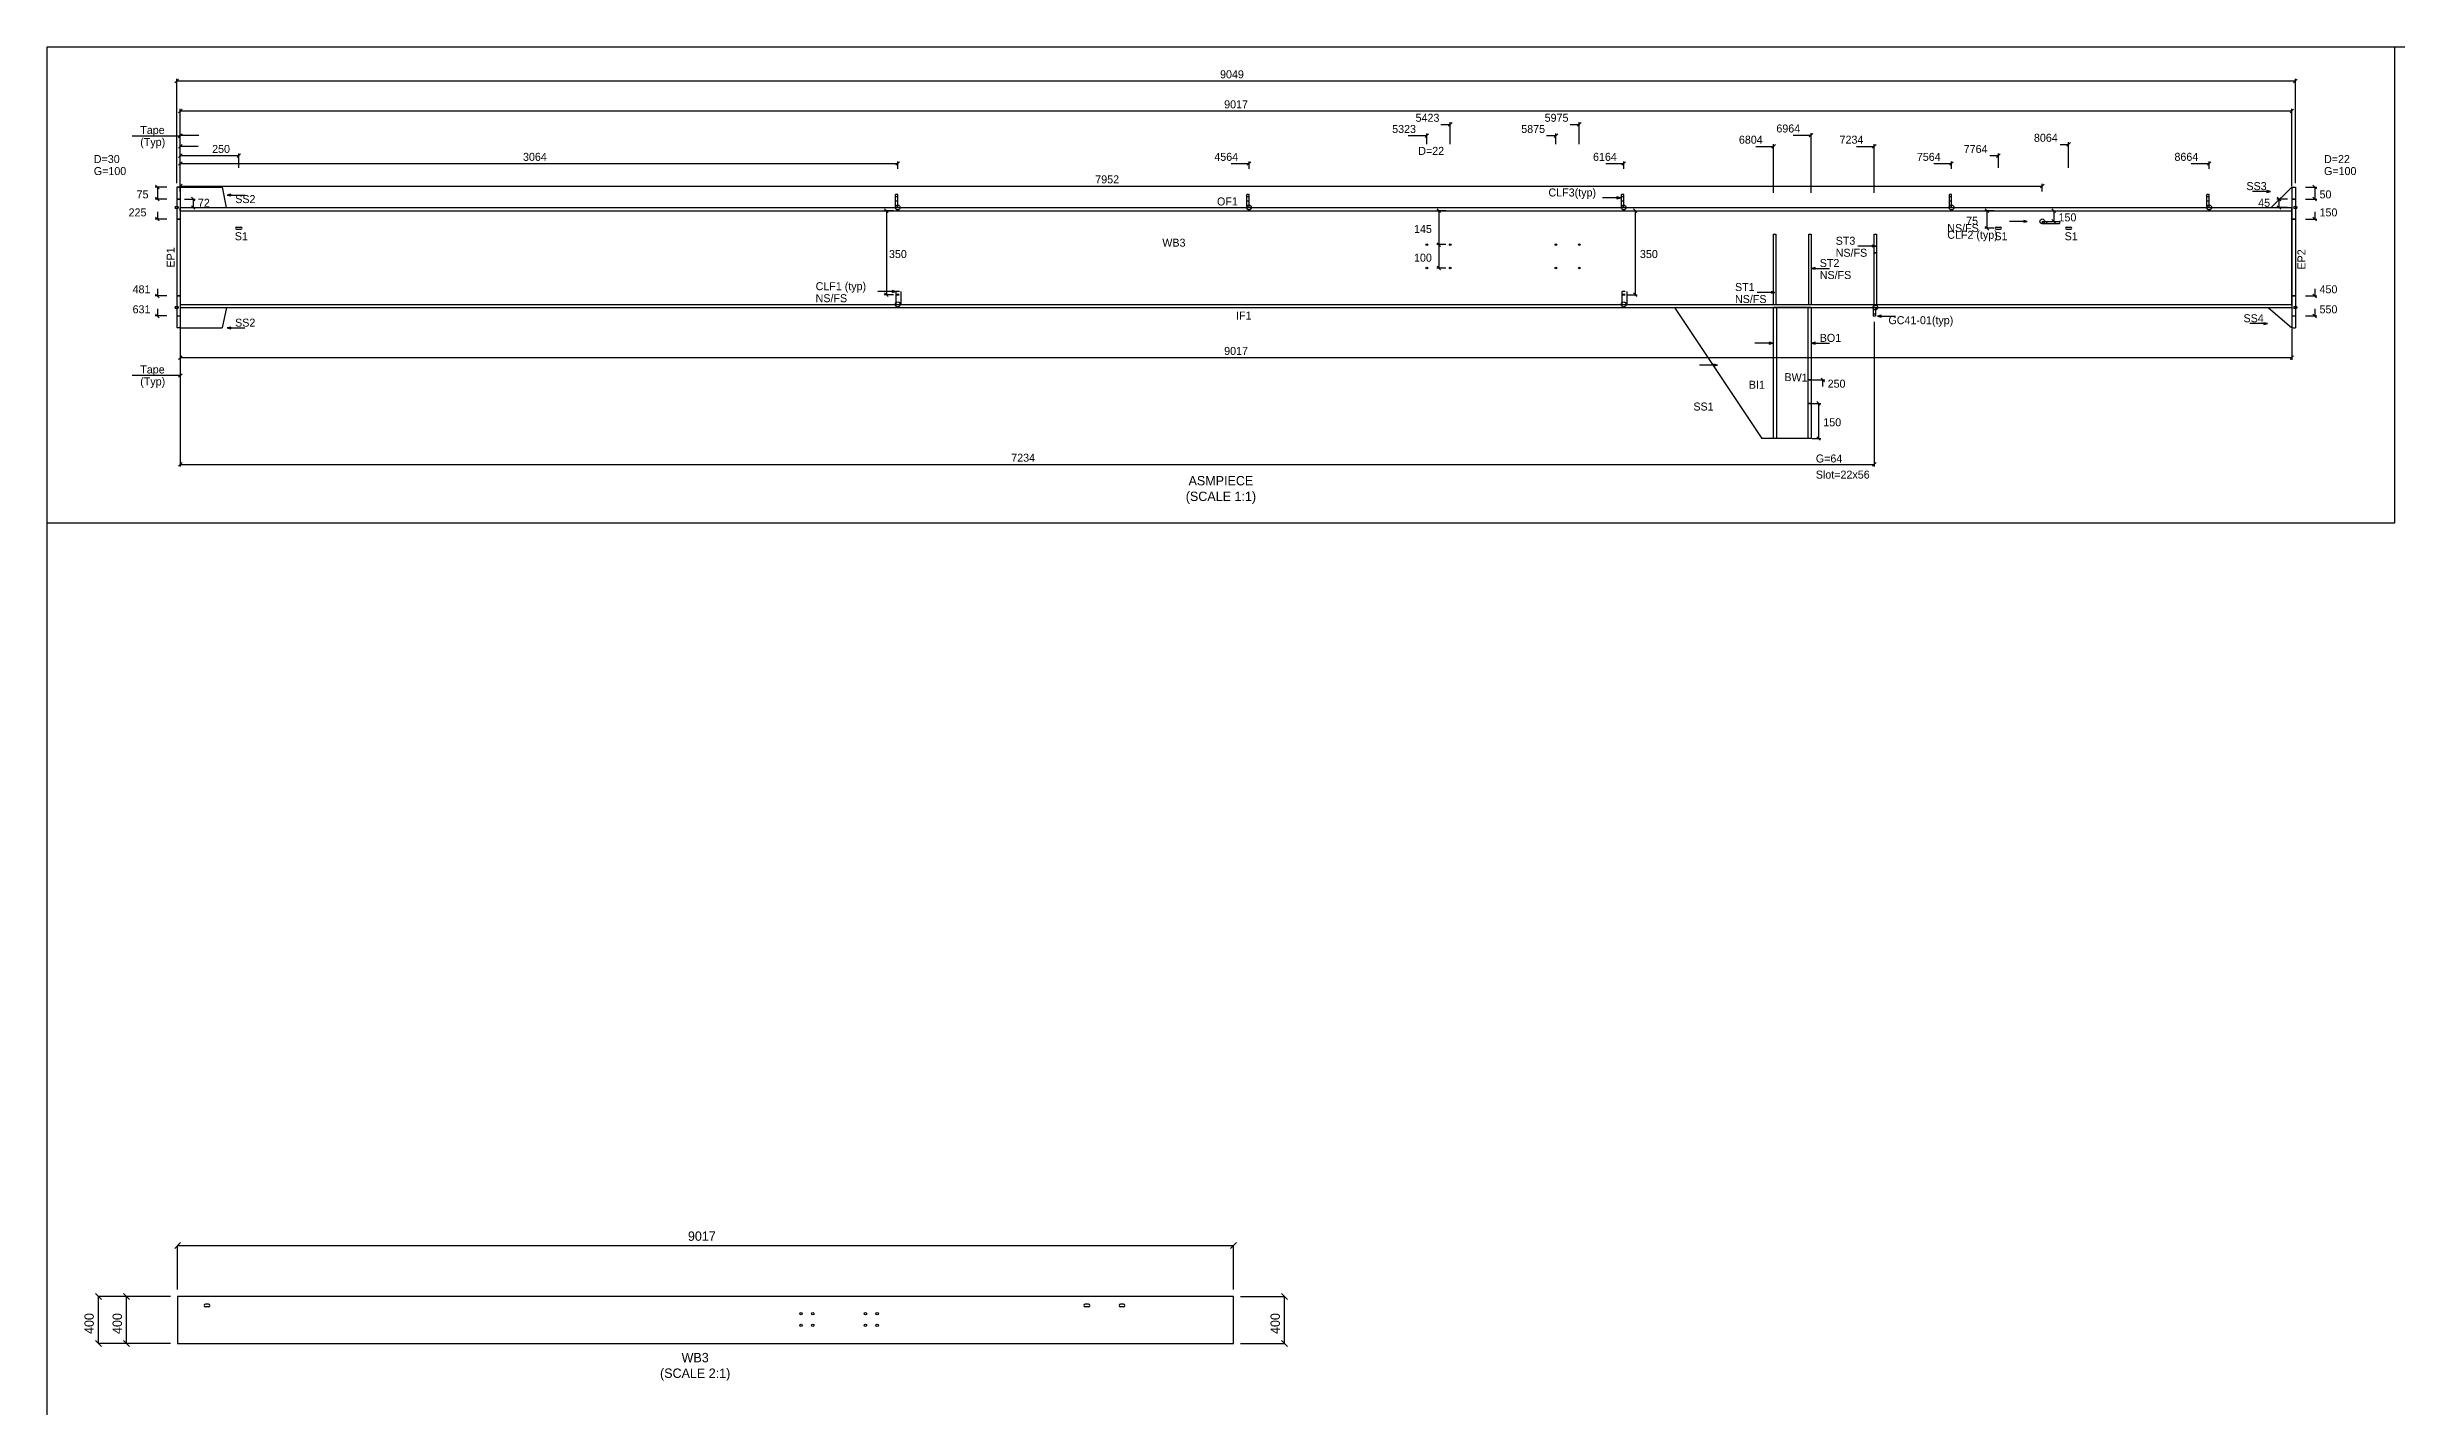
# Model space of a CAD drawing. Header units: metres. Extents: x 0 to 15272, y 0 to 10800.
# Drawn here: x 0 to 10031, y 4998 to 10800 of the extents above; entities that cross this region are included whole.
import ezdxf

# ---------------------------------------------------------------- set-up
doc = ezdxf.new("R2010")
doc.units = ezdxf.units.M
doc.linetypes.add('CONTIN', pattern=[0])
doc.linetypes.add('DASHED', pattern=[0])
for name, color, linetype in [('1', 7, 'CONTIN'), ('11', 7, 'CONTIN'), ('12', 2, 'CONTIN'), ('13', 2, 'CONTIN'), ('15', 6, 'CONTIN'), ('2', 7, 'CONTIN'), ('21', 7, 'CONTIN'), ('3', 1, 'CONTIN'), ('4', 1, 'CONTIN'), ('5', 7, 'CONTIN'), ('6', 4, 'CONTIN'), ('7', 3, 'DASHED'), ('9', 7, 'CONTIN')]:
    doc.layers.add(name, color=color, linetype=linetype)
doc.styles.add('SIMPLEX', font='txt')

# ---------------------------------------------------------------- blocks, each defined once
blk = doc.blocks.new('SLOTTD')
at = {"layer": '6'}
for p, q in [((-25.4, 12.7), (25.4, 12.7)), ((-25.4, -12.7), (25.4, -12.7))]:
    blk.add_line(p, q, dxfattribs=at)
for centre, start, end in [((-25.4, 0), 90, 270), ((25.4, 0), 270, 90)]:
    blk.add_arc(centre, 12.7, start, end, dxfattribs=at)
blk = doc.blocks.new('CIRCLE')
at = {"layer": '1'}
blk.add_circle((0, 0), 10.2, dxfattribs=at)
blk = doc.blocks.new('ARROW')
at = {"layer": '2'}
blk.add_line((-0.635, -0.635), (0.635, 0.635), dxfattribs=at)
blk = doc.blocks.new('FLGHOL')
at = {"layer": '6'}
blk.add_solid([(-6.35, 0), (6.35, 0), (-6.35, 25.4), (6.35, 25.4)], dxfattribs=at)
blk = doc.blocks.new('WEBCLP2')
at = {"layer": '13'}
for p, q in [((-12.7, 0), (-12.7, 203.2)), ((-12.7, 203.2), (12.7, 203.2)), ((-12.7, 0), (12.7, 0)), ((12.7, 0), (12.7, 203.2))]:
    blk.add_line(p, q, dxfattribs=at)
at = {"layer": '6'}
for points in [[(-12.7, 144.78), (12.7, 144.78), (-12.7, 160.02), (12.7, 160.02)], [(-12.7, 43.18), (12.7, 43.18), (-12.7, 58.42), (12.7, 58.42)]]:
    blk.add_solid(points, dxfattribs=at)
blk = doc.blocks.new('ARROWP')
for p, q in [((0, 0), (-1.27, 0.318)), ((-1.27, 0.318), (-1.27, -0.318)), ((-1.27, -0.318), (0, 0))]:
    blk.add_line(p, q)
blk = doc.blocks.new('GRTCLPB')
at = {"layer": '13'}
for p, q in [((-12.7, 0), (-12.7, 152.4)), ((-12.7, 152.4), (12.7, 152.4)), ((-12.7, 0), (12.7, 0)), ((12.7, 0), (12.7, 152.4))]:
    blk.add_line(p, q, dxfattribs=at)
at = {"layer": '6'}
for points in [[(-12.7, 119.38), (12.7, 119.38), (-12.7, 134.62), (12.7, 134.62)], [(-12.7, 68.58), (12.7, 68.58), (-12.7, 83.82), (12.7, 83.82)]]:
    blk.add_solid(points, dxfattribs=at)
blk = doc.blocks.new('GRTCLP1')
at = {"layer": '13'}
for p, q in [((-12.7, 0), (-12.7, 101.6)), ((-12.7, 101.6), (12.7, 101.6)), ((-12.7, 0), (12.7, 0)), ((12.7, 0), (12.7, 101.6))]:
    blk.add_line(p, q, dxfattribs=at)
at = {"layer": '6'}
blk.add_solid([(-12.7, 68.58), (12.7, 68.58), (-12.7, 83.82), (12.7, 83.82)], dxfattribs=at)
blk = doc.blocks.new('BRCCLP')
at = {"layer": '1'}
blk.add_solid([(-12.7, 68.58), (12.7, 68.58), (-12.7, 83.82), (12.7, 83.82)], dxfattribs=at)
at = {"layer": '2'}
for p in [(-12.7, 101.6), (12.7, 0)]:
    blk.add_line(p, (12.7, 101.6), dxfattribs=at)
blk = doc.blocks.new('FLAT_ASMPIECE')
at = {"layer": '1'}
for p, q in [((569.169, 1332.328), (569.169, 1346.057)), ((569.169, 1346.057), (9586.452, 1346.057)), ((569.169, 1332.328), (569.169, 932.328)), ((569.169, 1332.328), (9586.452, 1332.328)), ((9586.452, 1332.328), (9586.452, 1346.057)), ((9586.452, 932.328), (9586.452, 1332.328)), ((569.169, 932.328), (569.169, 918.599)), ((569.169, 932.328), (9586.452, 932.328)), ((569.169, 918.599), (9586.452, 918.598)), ((3646.898, 987.246), (3646.898, 932.328)), ((6746.899, 987.245), (6746.899, 932.328)), ((6950.43, 918.598), (7322.37, 359.598)), ((7373.17, 359.598), (7373.17, 918.598)), ((7533.17, 918.598), (7373.17, 918.598)), ((7386.899, 359.598), (7386.899, 918.598)), ((7519.441, 918.598), (7519.441, 359.598)), ((7533.17, 918.598), (7533.17, 359.598)), ((9586.452, 932.328), (9586.452, 918.598)), ((7373.17, 359.598), (7322.37, 359.598)), ((7533.17, 359.598), (7373.17, 359.598))]:
    blk.add_line(p, q, dxfattribs=at)
at = {"layer": '12'}
for p, q in [((569.169, 1433.163), (553.914, 1433.163)), ((553.914, 1433.163), (553.914, 831.493)), ((569.169, 1433.163), (569.169, 831.493)), ((9586.452, 1433.163), (9601.707, 1433.163)), ((9586.452, 1433.163), (9586.452, 831.493)), ((9601.707, 1433.163), (9601.707, 831.493)), ((569.169, 831.493), (553.914, 831.493)), ((9586.452, 831.493), (9601.707, 831.493))]:
    blk.add_line(p, q, dxfattribs=at)
at = {"layer": '15'}
for centre in [(3633.169, 1346.057), (5133.169, 1346.057), (6733.169, 1346.057), (8133.169, 1346.057), (9233.17, 1346.057), (8520.67, 1286.563), (3633.169, 932.328), (6733.169, 932.328), (7807.745, 918.598)]:
    blk.add_circle(centre, 10.251, dxfattribs=at)
at = {"layer": '2'}
for p, q in [((553.914, 1449.744), (553.914, 1895.234)), ((553.914, 1886.081), (9601.707, 1886.081)), ((9601.707, 1449.743), (9601.707, 1895.234)), ((569.169, 1437.587), (569.169, 1767.093)), ((569.169, 1757.94), (9586.452, 1757.94)), ((5992.549, 1616.069), (5992.549, 1709.673)), ((6543.669, 1616.069), (6543.669, 1709.673)), ((9586.452, 1437.586), (9586.452, 1767.092)), ((569.169, 1616.069), (569.169, 1661.834)), ((648.495, 1652.681), (569.169, 1652.681)), ((569.169, 1436.014), (569.169, 1616.069)), ((645.444, 1606.916), (569.169, 1606.916)), ((5813.224, 1652.681), (5892.549, 1652.681)), ((5892.549, 1616.069), (5892.549, 1661.834)), ((5952.887, 1700.52), (5992.549, 1700.52)), ((6404.007, 1652.681), (6443.669, 1652.681)), ((6443.669, 1616.069), (6443.669, 1661.834)), ((6504.007, 1700.52), (6543.669, 1700.52)), ((7296.895, 1606.916), (7373.169, 1606.916)), ((7373.169, 1408.602), (7373.169, 1616.069)), ((7456.896, 1654.755), (7533.17, 1654.755)), ((7533.17, 1408.602), (7533.17, 1663.908)), ((7726.895, 1606.916), (7803.169, 1606.916)), ((7803.169, 1408.602), (7803.169, 1616.069)), ((8596.558, 1615.093), (8633.169, 1615.093)), ((8633.169, 1515.387), (8633.169, 1624.246)), ((569.169, 1515.387), (569.169, 1576.407)), ((569.169, 1567.254), (819.169, 1567.254)), ((569.169, 1510.81), (569.169, 1542.846)), ((569.169, 1533.693), (3633.169, 1533.693)), ((819.169, 1515.387), (819.169, 1576.407)), ((3633.169, 1510.81), (3633.169, 1542.846)), ((5056.895, 1533.693), (5133.169, 1533.693)), ((5133.169, 1510.81), (5133.169, 1542.846)), ((6656.895, 1533.693), (6733.169, 1533.693)), ((6733.169, 1510.81), (6733.169, 1542.845)), ((8056.895, 1533.692), (8133.169, 1533.692)), ((8133.169, 1510.81), (8133.169, 1542.845)), ((8296.557, 1567.253), (8333.169, 1567.253)), ((8333.169, 1515.387), (8333.169, 1576.406)), ((9156.896, 1533.692), (9233.17, 1533.692)), ((9233.17, 1510.81), (9233.17, 1542.845)), ((511.2, 1433.163), (462.385, 1433.163)), ((471.538, 1433.163), (471.538, 1381.906)), ((569.169, 1414.705), (569.169, 1446.74)), ((569.169, 1437.587), (8520.67, 1437.587)), ((8520.67, 1414.704), (8520.67, 1446.739)), ((9644.421, 1433.163), (9693.236, 1433.163)), ((9684.083, 1433.163), (9684.083, 1381.906)), ((511.2, 1381.906), (462.385, 1381.906)), ((471.538, 1326.989), (471.538, 1296.479)), ((587.475, 1381.906), (633.24, 1381.906)), ((587.475, 1346.057), (633.24, 1346.057)), ((624.087, 1381.906), (624.087, 1346.057)), ((3614.863, 1332.328), (3575.2, 1332.328)), ((3584.353, 1332.328), (3584.353, 973.516)), ((5974.243, 1332.328), (5934.58, 1332.328)), ((5943.733, 1332.328), (5943.733, 1187.328)), ((6751.475, 1332.328), (6791.138, 1332.328)), ((6781.985, 1332.328), (6781.985, 973.516)), ((8314.864, 1332.328), (8275.201, 1332.328)), ((8284.354, 1332.328), (8284.354, 1257.328)), ((8538.976, 1332.328), (8578.639, 1332.328)), ((8569.486, 1332.328), (8569.486, 1286.563)), ((9568.147, 1381.906), (9522.382, 1381.906)), ((9568.147, 1346.057), (9522.382, 1346.057)), ((9531.534, 1381.906), (9531.534, 1346.057)), ((9644.421, 1381.906), (9693.236, 1381.906)), ((9684.083, 1326.988), (9684.083, 1296.479)), ((511.2, 1296.479), (462.385, 1296.479)), ((8314.864, 1257.328), (8275.201, 1257.328)), ((8538.976, 1286.563), (8578.639, 1286.563)), ((9644.421, 1296.479), (9693.236, 1296.479)), ((5974.243, 1187.328), (5934.58, 1187.328)), ((5974.243, 1187.328), (5934.58, 1187.328)), ((5943.733, 1187.328), (5943.733, 1087.328)), ((5974.243, 1087.328), (5934.58, 1087.328)), ((511.2, 968.177), (462.385, 968.177)), ((471.538, 998.687), (471.538, 968.177)), ((471.538, 913.259), (471.538, 882.75)), ((3614.863, 973.516), (3575.2, 973.516)), ((6751.475, 973.516), (6791.138, 973.516)), ((9644.421, 968.177), (9693.236, 968.177)), ((9684.083, 998.686), (9684.083, 968.177)), ((9684.083, 913.259), (9684.083, 882.749)), ((511.2, 882.75), (462.385, 882.75)), ((569.169, 857.579), (569.169, 240)), ((7803.169, 857.579), (7803.169, 240)), ((9586.452, 827.069), (9586.452, 695.877)), ((9644.421, 882.749), (9693.236, 882.749)), ((569.169, 705.03), (9586.452, 705.03)), ((7537.746, 609.598), (7592.664, 609.598)), ((7583.511, 582.139), (7583.511, 609.598)), ((7537.746, 509.598), (7574.358, 509.598)), ((7565.205, 509.598), (7565.205, 359.598)), ((7537.746, 359.598), (7574.358, 359.598)), ((569.169, 249.153), (7803.169, 249.153))]:
    blk.add_line(p, q, dxfattribs=at)
at = {"layer": '3'}
for p, q in [((569.169, 1437.587), (569.169, 1742.685)), ((569.169, 1651.156), (364.143, 1651.156)), ((9494.97, 1414.399), (9418.695, 1414.399)), ((769.72, 1398.992), (845.995, 1398.992)), ((6719.44, 1387.245), (6643.165, 1387.245)), ((8456.6, 1286.563), (8380.325, 1286.563)), ((7809.271, 1181.071), (7732.997, 1181.071)), ((7536.221, 1086.097), (7612.495, 1086.097)), ((3624.016, 987.063), (3547.741, 987.063)), ((7379.271, 983.584), (7302.996, 983.584)), ((569.169, 827.069), (569.169, 695.877)), ((569.169, 827.069), (569.169, 613.5)), ((769.22, 831.493), (845.495, 831.493)), ((7816.899, 881.986), (7893.173, 881.986)), ((9482.566, 850.256), (9406.292, 850.256)), ((7370.119, 766.436), (7293.845, 766.436)), ((7536.221, 766.436), (7612.495, 766.436)), ((569.169, 628.755), (364.143, 628.755)), ((7133.349, 673.269), (7057.075, 673.269))]:
    blk.add_line(p, q, dxfattribs=at)
at = {"layer": '9'}
for p, q in [((569.169, 1433.163), (749.012, 1433.163)), ((766.669, 1346.057), (749.012, 1433.163)), ((9498.022, 1346.057), (9586.452, 1433.163)), ((7373.169, 932.328), (7373.169, 1232.328)), ((7373.169, 1232.328), (7382.322, 1232.328)), ((7382.322, 1232.328), (7382.322, 932.328)), ((7524.017, 932.328), (7524.017, 1232.328)), ((7524.017, 1232.328), (7533.17, 1232.328)), ((7533.17, 1232.328), (7533.17, 932.328)), ((7803.169, 932.328), (7803.169, 1232.328)), ((7803.169, 1232.328), (7812.322, 1232.328)), ((7812.322, 1232.328), (7812.322, 932.328)), ((766.169, 918.599), (748.512, 831.493)), ((7373.169, 932.328), (7382.322, 932.328)), ((7524.017, 932.328), (7533.17, 932.328)), ((7803.169, 932.328), (7812.322, 932.328)), ((9485.617, 918.598), (9586.452, 831.493)), ((569.169, 831.493), (748.512, 831.493))]:
    blk.add_line(p, q, dxfattribs=at)
at = {"layer": '1', "xscale": -0.36, "yscale": 0.36, "zscale": 0.36}
for p in [(3628.592, 1346.057), (5128.593, 1346.057), (6728.593, 1346.057), (8128.593, 1346.057), (9228.594, 1346.057)]:
    blk.add_blockref('GRTCLPB', p, dxfattribs=at)
at = {"layer": '1', "xscale": 0.36, "yscale": 0.36, "zscale": 0.36, "rotation": -90}
blk.add_blockref('WEBCLP2', (8520.67, 1281.986), dxfattribs=at)
at = {"layer": '15', "xscale": 0.601, "yscale": 0.601, "zscale": 0.601}
for p in [(553.914, 1346.057), (9601.707, 1346.057), (553.914, 918.599), (9601.707, 918.598)]:
    blk.add_blockref('CIRCLE', p, dxfattribs=at)
at = {"layer": '2', "xscale": 12.012, "yscale": 12.012, "zscale": 12.012}
for p, rotation in [((553.914, 1886.081), 180), ((569.169, 1757.94), 180), ((569.169, 1652.681), 180), ((569.169, 1606.916), 180), ((569.169, 1567.254), 180), ((569.169, 1533.693), 180), ((471.538, 1433.163), 90), ((569.169, 1437.587), 180), ((9684.083, 1433.163), 90), ((471.538, 1381.906), -90), ((471.538, 1296.479), -90), ((624.087, 1381.906), 90), ((624.087, 1346.057), -90), ((3584.353, 1332.328), 90), ((5943.733, 1332.328), 90), ((6781.985, 1332.328), 90), ((8284.354, 1332.328), 90), ((8569.486, 1332.328), 90), ((9531.534, 1381.906), 90), ((9531.534, 1346.057), -90), ((9684.083, 1381.906), -90), ((9684.083, 1296.479), -90), ((8284.354, 1257.328), -90), ((8569.486, 1286.563), -90), ((5943.733, 1187.328), -90), ((5943.733, 1187.328), 90), ((5943.733, 1087.328), -90), ((471.538, 968.177), -90), ((3584.353, 973.516), -90), ((6781.985, 973.516), -90), ((9684.083, 968.177), -90), ((471.538, 882.75), -90), ((9684.083, 882.749), -90), ((7583.511, 609.598), 90), ((7565.205, 509.598), 90), ((7565.205, 359.598), -90), ((569.169, 249.153), 180)]:
    blk.add_blockref('ARROW', p, dxfattribs=dict(at, rotation=rotation))
at = {"layer": '2'}
for name, p, xscale, yscale, zscale in [('ARROW', (9601.707, 1886.081), 12.012, 12.012, 12.012), ('ARROW', (5992.549, 1700.52), 12.012, 12.012, 12.012), ('ARROW', (6543.669, 1700.52), 12.012, 12.012, 12.012), ('ARROW', (9586.452, 1757.94), 12.012, 12.012, 12.012), ('ARROW', (5892.549, 1652.681), 12.012, 12.012, 12.012), ('ARROW', (6443.669, 1652.681), 12.012, 12.012, 12.012), ('ARROW', (7373.169, 1606.916), 12.012, 12.012, 12.012), ('ARROW', (7533.17, 1654.755), 12.012, 12.012, 12.012), ('ARROW', (7803.169, 1606.916), 12.012, 12.012, 12.012), ('ARROW', (8633.169, 1615.093), 12.012, 12.012, 12.012), ('ARROW', (819.169, 1567.254), 12.012, 12.012, 12.012), ('ARROW', (3633.169, 1533.693), 12.012, 12.012, 12.012), ('ARROW', (5133.169, 1533.693), 12.012, 12.012, 12.012), ('ARROW', (6733.169, 1533.693), 12.012, 12.012, 12.012), ('ARROW', (8133.169, 1533.692), 12.012, 12.012, 12.012), ('ARROW', (8333.169, 1567.253), 12.012, 12.012, 12.012), ('ARROW', (9233.17, 1533.692), 12.012, 12.012, 12.012), ('ARROW', (8520.67, 1437.587), 12.012, 12.012, 12.012), ('CIRCLE', (5892.549, 1187.328), 0.36, 0.36, 0.36), ('CIRCLE', (5992.549, 1187.328), 0.36, 0.36, 0.36), ('CIRCLE', (6443.669, 1187.328), 0.36, 0.36, 0.36), ('CIRCLE', (6543.669, 1187.328), 0.36, 0.36, 0.36), ('CIRCLE', (5892.549, 1087.328), 0.36, 0.36, 0.36), ('CIRCLE', (5992.549, 1087.328), 0.36, 0.36, 0.36), ('CIRCLE', (6443.669, 1087.328), 0.36, 0.36, 0.36), ('CIRCLE', (6543.669, 1087.328), 0.36, 0.36, 0.36), ('ARROW', (9586.452, 705.03), 12.012, 12.012, 12.012), ('ARROW', (7803.169, 249.153), 12.012, 12.012, 12.012)]:
    blk.add_blockref(name, p, dxfattribs=dict(at, xscale=xscale, yscale=yscale, zscale=zscale))
at = {"layer": '3', "xscale": 12.012, "yscale": 12.012, "zscale": 12.012}
for name, p in [('ARROW', (569.169, 1651.156)), ('ARROWP', (9494.97, 1414.399)), ('ARROWP', (6719.44, 1387.245)), ('ARROWP', (8456.6, 1286.563)), ('ARROWP', (7809.271, 1181.071)), ('ARROWP', (3624.016, 987.063)), ('ARROWP', (7379.271, 983.584)), ('ARROWP', (9482.566, 850.256)), ('ARROWP', (7370.119, 766.436)), ('ARROW', (569.169, 628.755)), ('ARROWP', (7133.349, 673.269))]:
    blk.add_blockref(name, p, dxfattribs=at)
at = {"layer": '3', "xscale": 12.012, "yscale": 12.012, "zscale": 12.012, "rotation": 180}
for name, p in [('ARROWP', (769.72, 1398.992)), ('ARROWP', (7536.221, 1086.097)), ('ARROWP', (769.22, 831.493)), ('ARROWP', (7816.899, 881.986)), ('ARROW', (569.169, 705.03)), ('ARROWP', (7536.221, 766.436))]:
    blk.add_blockref(name, p, dxfattribs=at)
at = {"layer": '6'}
for p, xscale, yscale, zscale, rotation in [((553.914, 1381.906), 0.541, 0.601, 0.601, -90), ((9586.452, 1381.906), 0.541, 0.601, 0.601, -90), ((553.914, 1296.479), 0.541, 0.601, 0.601, -90), ((9586.452, 1296.479), 0.541, 0.601, 0.601, -90), ((7812.322, 1152.328), 0.541, 0.36, 0.36, 90), ((553.914, 968.177), 0.541, 0.601, 0.601, -90), ((9586.452, 968.177), 0.541, 0.601, 0.601, -90), ((553.914, 882.75), 0.541, 0.601, 0.601, -90), ((9586.452, 882.749), 0.541, 0.601, 0.601, -90), ((7519.441, 609.598), -0.541, -0.541, -0.541, 90), ((7519.441, 509.598), -0.541, -0.541, -0.541, 90)]:
    blk.add_blockref('FLGHOL', p, dxfattribs=dict(at, xscale=xscale, yscale=yscale, zscale=zscale, rotation=rotation))
at = {"layer": '6', "xscale": 0.36, "yscale": 0.36, "zscale": 0.36}
for p in [(819.169, 1257.328), (8333.169, 1257.328), (8633.169, 1257.328)]:
    blk.add_blockref('SLOTTD', p, dxfattribs=at)
at = {"layer": '7', "xscale": -0.541, "yscale": 0.541, "zscale": 0.541}
for p in [(3633.169, 932.328), (6733.169, 932.328)]:
    blk.add_blockref('BRCCLP', p, dxfattribs=at)
at = {"layer": '7', "xscale": 0.36, "yscale": 0.36, "zscale": 0.36, "rotation": 180}
blk.add_blockref('GRTCLP1', (7803.169, 918.598), dxfattribs=at)
at = {"style": 'SIMPLEX'}
blk.add_text('BW1', height=34.171, rotation=-1.571, dxfattribs=at).set_placement((7418.999, 604.927))
at = {"insert": (5013.13, 140), "char_height": 40, "attachment_point": 5}
blk.add_mtext('ASMPIECE\\P(SCALE 1:1)', dxfattribs=at)
at = {"layer": '11', "style": 'SIMPLEX'}
for s, p in [('9049', (5009.469, 1897.471)), ('9017', (5027.011, 1769.33)), ('5423', (5844.475, 1711.911)), ('5975', (6395.595, 1711.911)), ('250', (705.266, 1578.644)), ('5323', (5744.475, 1664.071)), ('5875', (6295.595, 1664.071)), ('6804', (7225.095, 1618.306)), ('6964', (7385.096, 1666.146)), ('7234', (7655.095, 1618.306)), ('7764', (8185.096, 1578.644)), ('8064', (8485.096, 1626.483)), ('3064', (2032.827, 1545.083)), ('4564', (4985.095, 1545.083)), ('6164', (6602.18, 1545.083)), ('7564', (7985.095, 1545.083)), ('8664', (9085.096, 1545.083)), ('75', (382.652, 1384.754)), ('7952', (4476.578, 1448.977)), ('50', (9704.626, 1384.754)), ('225', (348.481, 1307.869)), ('72', (644.63, 1348.905)), ('75', (8195.469, 1272.047)), ('150', (8590.029, 1286.665)), ('45', (9442.649, 1348.905)), ('150', (9704.626, 1307.869)), ('145', (5837.763, 1237.047)), ('350', (3595.744, 1130.141)), ('100', (5837.763, 1114.547)), ('350', (6802.528, 1130.141)), ('481', (365.567, 979.567)), ('450', (9704.626, 979.567)), ('631', (365.567, 894.14)), ('550', (9704.626, 894.139)), ('9017', (5027.011, 716.42)), ('250', (7604.054, 576.566)), ('150', (7585.748, 411.818)), ('7234', (4117.827, 260.543))]:
    blk.add_text(s, height=34.171, dxfattribs=at).set_placement(p)
at = {"layer": '21', "style": 'SIMPLEX'}
for s, p in [('D=22', (5855.865, 1570.577)), ('G=100', (200, 1484.42)), ('D=30', (200, 1535.676)), ('G=100', (9723.746, 1484.419)), ('D=22', (9723.746, 1535.675)), ('Slot=22x56', (7553.612, 188.342)), ('G=64', (7553.612, 257.085))]:
    blk.add_text(s, height=34.171, dxfattribs=at).set_placement(p)
at = {"layer": '3', "style": 'SIMPLEX'}
for s, p in [('Tape', (398.314, 1659.698)), ('(Typ)', (398.314, 1608.442)), ('CLF3(typ)', (6411.901, 1392.941)), ('SS3', (9392.457, 1420.094)), ('SS2', (803.891, 1364.687)), ('OF1', (4996.486, 1354.6)), ('S1', (802.084, 1206.072)), ('WB3', (4762.859, 1178.558)), ('ST3', (7638.416, 1186.766)), ('CLF2 (typ)', (8114.889, 1212.258)), ('NS/FS', (8114.889, 1241.002)), ('S1', (8316.084, 1206.071)), ('S1', (8616.084, 1206.071)), ('ST2', (7570.392, 1091.792)), ('NS/FS', (7638.416, 1135.51)), ('CLF1 (typ)', (3282.306, 992.758)), ('ST1', (7208.416, 989.279)), ('NS/FS', (7570.392, 1040.536)), ('NS/FS', (3282.306, 941.501)), ('NS/FS', (7208.416, 938.023)), ('SS2', (803.391, 837.188)), ('IF1', (5077.811, 867.342)), ('BO1', (7570.392, 772.131)), (' GC41-01(typ)', (7851.069, 847.682)), ('SS4', (9380.053, 855.951)), ('Tape', (398.314, 637.298)), ('(Typ)', (398.314, 586.042)), ('BI1', (7267.606, 572.131)), ('SS1', (7030.836, 478.964))]:
    blk.add_text(s, height=34.171, dxfattribs=at).set_placement(p)
for s, p in [('EP1', (545.372, 1089.614)), ('EP2', (9644.422, 1081.071))]:
    blk.add_text(s, height=34.171, rotation=90, dxfattribs=at).set_placement(p)
blk = doc.blocks.new('WB3')
at = {"layer": '3', "linetype": 'CONTINUOUS'}
for p, q in [((558, 440), (558, 240)), ((5067, 440), (558, 440)), ((5067, 240), (5067, 440)), ((558, 240), (5067, 240))]:
    blk.add_line(p, q, dxfattribs=at)
at = {"layer": '4', "linetype": 'CONTINUOUS'}
for p, q in [((690, 408), (677, 408)), ((4447, 408), (4434, 408)), ((4597, 408), (4584, 408)), ((690, 396), (677, 396)), ((4447, 396), (4434, 396)), ((4597, 396), (4584, 396))]:
    blk.add_line(p, q, dxfattribs=at)
for centre in [(3220, 367), (3220, 317), (3270, 367), (3270, 317), (3495, 367), (3495, 317), (3545, 367), (3545, 317)]:
    blk.add_circle(centre, 5.5, dxfattribs=at)
for centre, start, end in [((677, 402), 90, -90), ((690, 402), -90, 90), ((4434, 402), 90, -90), ((4447, 402), -90, 90), ((4584, 402), 90, -90), ((4597, 402), -90, 90)]:
    blk.add_arc(centre, 6, start, end, dxfattribs=at)
at = {"layer": '5', "linetype": 'CONTINUOUS'}
blk.add_line((558, 440), (558, 440), dxfattribs=at)
blk.add_line((558, 440), (558, 440), dxfattribs=at)
blk.add_circle((558, 440), 0.05, dxfattribs=at)
at = {"layer": '6', "linetype": 'CONTINUOUS'}
for p, q in [((558, 470), (558, 658)), ((558, 658), (5067, 658)), ((5067, 470), (5067, 658)), ((528, 440), (220, 440)), ((220, 240), (220, 440)), ((528, 440), (340, 440)), ((340, 240), (340, 440)), ((5097, 440), (5285, 440)), ((5285, 240), (5285, 440)), ((528, 240), (220, 240)), ((528, 240), (340, 240)), ((5097, 240), (5285, 240))]:
    blk.add_line(p, q, dxfattribs=at)
at = {"layer": '6', "xscale": 20.0384085, "yscale": 20.0384085, "zscale": 40.076817}
for p, rotation in [((558, 658), 180), ((220, 440), 90), ((340, 440), 90), ((5285, 440), 90), ((220, 240), -90.00000000000001), ((340, 240), -90.00000000000001), ((5285, 240), -90.00000000000001)]:
    blk.add_blockref('ARROW', p, dxfattribs=dict(at, rotation=rotation))
blk.add_blockref('ARROW', (5067, 658), dxfattribs=at)
at = {"insert": (2768, 140), "char_height": 40, "attachment_point": 5}
blk.add_mtext('WB3\\P(SCALE 2:1)', dxfattribs=at)
at = {"layer": '5'}
blk.add_text('ZERO', height=0.0075, dxfattribs=at).set_placement((558, 240))
at = {"layer": '6'}
blk.add_text('9017', height=40, dxfattribs=at).set_placement((2737, 678))
for p in [(200, 280), (320, 280), (5265, 280)]:
    blk.add_text('400', height=40, rotation=90, dxfattribs=at).set_placement(p)

msp = doc.modelspace()

# ---------------------------------------------------------------- linework, layer by layer
msp.add_lwpolyline([(0, 0), (15272, 0), (15272, 10800), (0, 10800)], close=True)
msp.add_lwpolyline([(0, 8769), (10026, 8769), (10026, 10800), (0, 10800), (0, 8769)])

# ---------------------------------------------------------------- block references
for name, p in [('FLAT_ASMPIECE', (0, 8769)), ('WB3', (0, 5025))]:
    msp.add_blockref(name, p)

doc.saveas('drawing.dxf')
